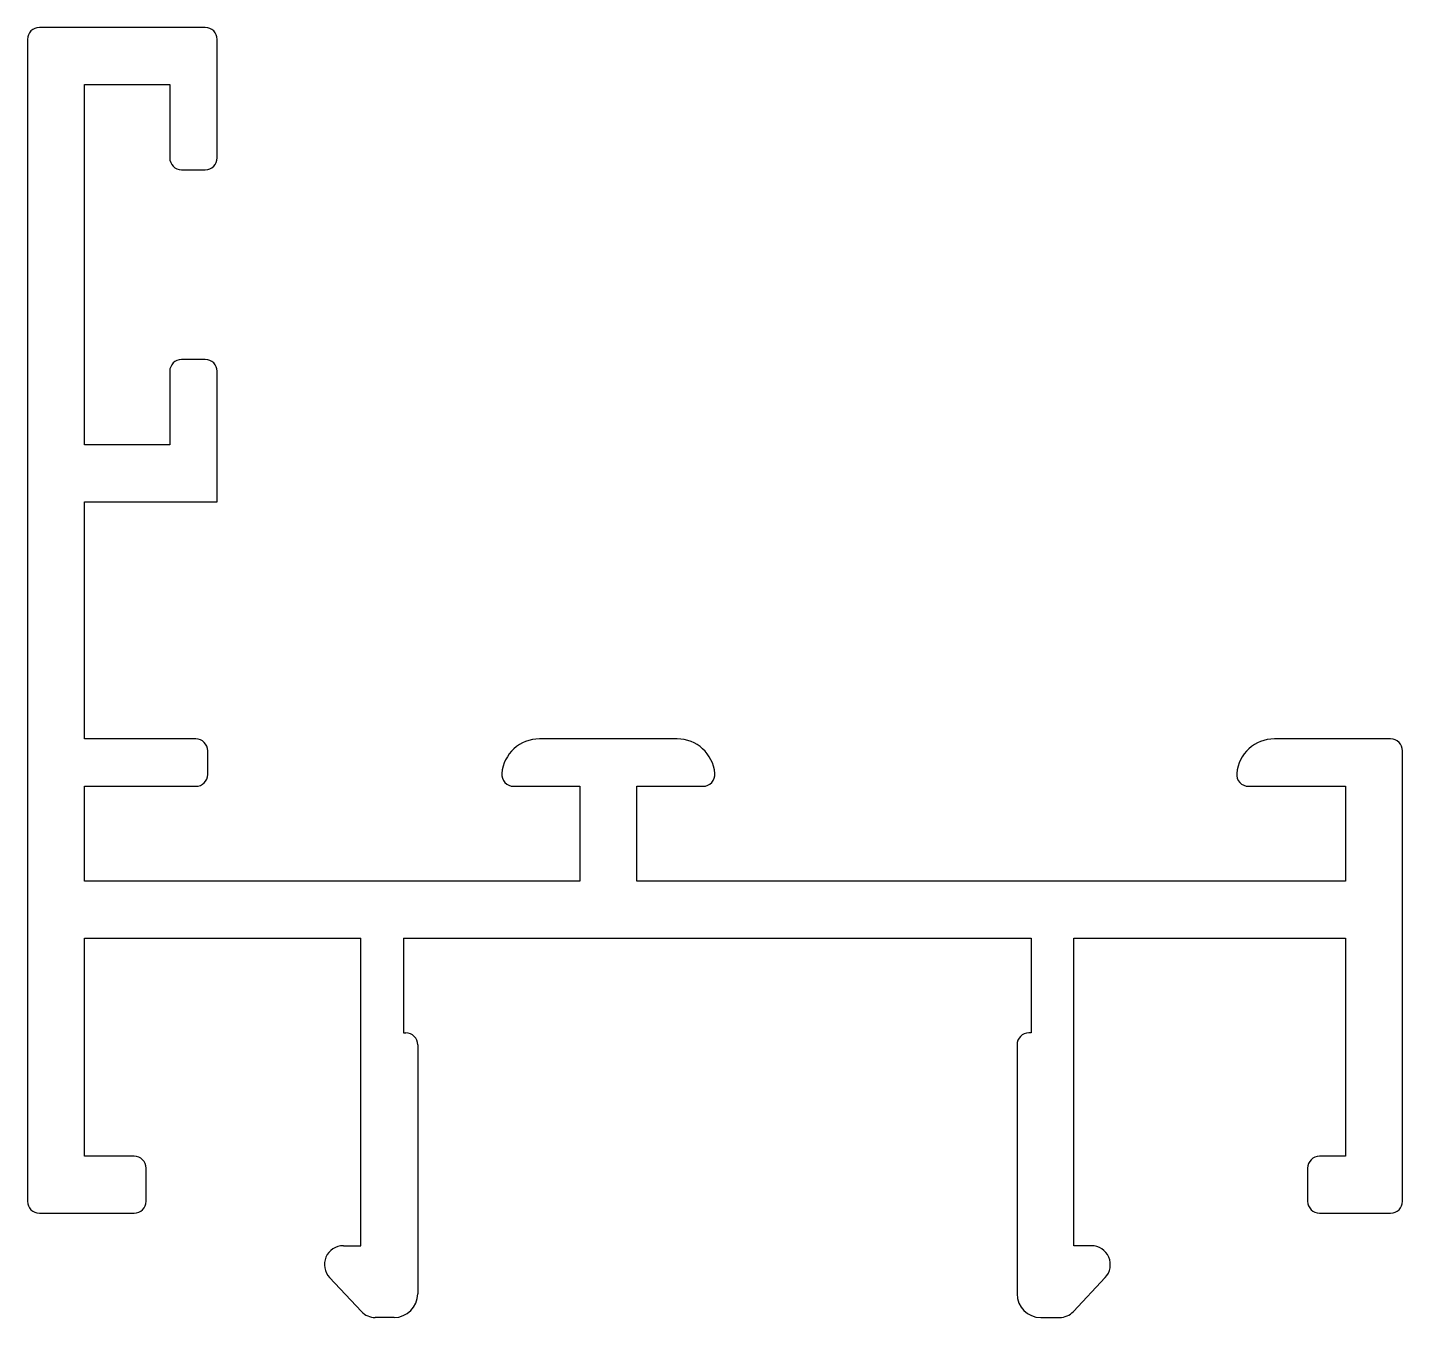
# Model space of a CAD drawing. Extents: x 630.5 to 659.5, y 641.6 to 668.8.
import ezdxf

# ---------------------------------------------------------------- set-up
doc = ezdxf.new("R2010")
doc.units = 0
doc.layers.get('0').update_dxf_attribs({"linetype": 'CONTINUOUS'})

msp = doc.modelspace()

# ---------------------------------------------------------------- linework, layer by layer
at = {"color": 0, "linetype": 'BYBLOCK'}
for p, q in [((634.262, 668.832), (630.763, 668.832)), ((630.513, 668.582), (630.513, 644.087)), ((634.512, 666.083), (634.512, 668.582)), ((631.712, 660.034), (631.712, 667.633)), ((631.712, 667.633), (633.512, 667.633)), ((633.512, 667.633), (633.512, 666.083)), ((633.762, 665.833), (634.262, 665.833)), ((634.262, 661.834), (633.762, 661.834)), ((633.512, 661.584), (633.512, 660.034)), ((634.512, 658.834), (634.512, 661.584)), ((633.512, 660.034), (631.712, 660.034)), ((631.712, 653.835), (631.712, 658.834)), ((631.712, 658.834), (634.512, 658.834)), ((634.062, 653.835), (631.712, 653.835)), ((644.21, 653.835), (641.31, 653.835)), ((659.257, 653.835), (656.807, 653.835)), ((634.312, 653.085), (634.312, 653.585)), ((659.507, 644.087), (659.507, 653.585)), ((631.712, 650.836), (631.712, 652.835)), ((631.712, 652.835), (634.062, 652.835)), ((640.763, 652.835), (642.16, 652.835)), ((642.16, 652.835), (642.16, 650.836)), ((643.36, 650.836), (643.36, 652.835)), ((643.36, 652.835), (644.757, 652.835)), ((656.26, 652.835), (658.307, 652.835)), ((658.307, 652.835), (658.307, 650.836)), ((642.16, 650.836), (631.712, 650.836)), ((658.307, 650.836), (643.36, 650.836)), ((631.712, 649.636), (637.541, 649.636)), ((631.712, 645.037), (631.712, 649.636)), ((637.541, 643.151), (637.541, 649.636)), ((638.441, 649.636), (651.678, 649.636)), ((638.441, 649.636), (638.441, 647.636)), ((651.678, 649.636), (651.678, 647.636)), ((652.578, 649.636), (658.307, 649.636)), ((652.578, 643.151), (652.578, 649.636)), ((658.307, 649.636), (658.307, 645.037)), ((638.441, 647.636), (638.491, 647.636)), ((651.678, 647.636), (651.628, 647.636)), ((638.741, 647.386), (638.741, 642.137)), ((651.378, 647.386), (651.378, 642.137)), ((632.762, 645.037), (631.712, 645.037)), ((658.307, 645.037), (657.757, 645.037)), ((633.012, 644.087), (633.012, 644.787)), ((657.507, 644.787), (657.507, 644.087)), ((630.763, 643.837), (632.762, 643.837)), ((657.757, 643.837), (659.257, 643.837)), ((637.174, 643.151), (637.541, 643.151)), ((652.946, 643.151), (652.578, 643.151)), ((637.553, 641.763), (636.882, 642.477)), ((652.566, 641.763), (653.237, 642.477)), ((638.241, 641.637), (637.845, 641.637)), ((651.878, 641.637), (652.275, 641.637))]:
    msp.add_line(p, q, dxfattribs=at)
for centre, radius, start, end in [((630.763, 668.582), 0.25, 90, 180), ((634.262, 668.582), 0.25, 0, 90), ((633.762, 666.083), 0.25, 180, 270), ((634.262, 666.083), 0.25, 270, 0), ((633.762, 661.584), 0.25, 90, 180), ((634.262, 661.584), 0.25, 0, 90), ((634.062, 653.585), 0.25, 0, 90), ((641.31, 653.035), 0.8, 90, 174.7784), ((644.21, 653.035), 0.8, 5.2216, 90), ((656.807, 653.035), 0.8, 90, 174.7784), ((659.257, 653.585), 0.25, 0, 90), ((634.062, 653.085), 0.25, 270, 0), ((640.763, 653.085), 0.25, 174.7784, 270), ((644.757, 653.085), 0.25, 270, 5.2216), ((656.26, 653.085), 0.25, 174.7784, 270), ((638.491, 647.386), 0.25, 0, 90), ((651.628, 647.386), 0.25, 90, 180), ((632.762, 644.787), 0.25, 0, 90), ((657.757, 644.787), 0.25, 90, 180), ((630.763, 644.087), 0.25, 180, 270), ((632.762, 644.087), 0.25, 270, 0), ((657.757, 644.087), 0.25, 180, 270), ((659.257, 644.087), 0.25, 270, 0), ((637.174, 642.751), 0.4, 90, 223.2134), ((652.946, 642.751), 0.4, 316.7866, 90), ((638.241, 642.137), 0.5, 270, 0), ((651.878, 642.137), 0.5, 180, 270), ((637.845, 642.037), 0.4, 223.2134, 270), ((652.275, 642.037), 0.4, 270, 316.7866)]:
    msp.add_arc(centre, radius, start, end, dxfattribs=at)

doc.saveas('drawing.dxf')
